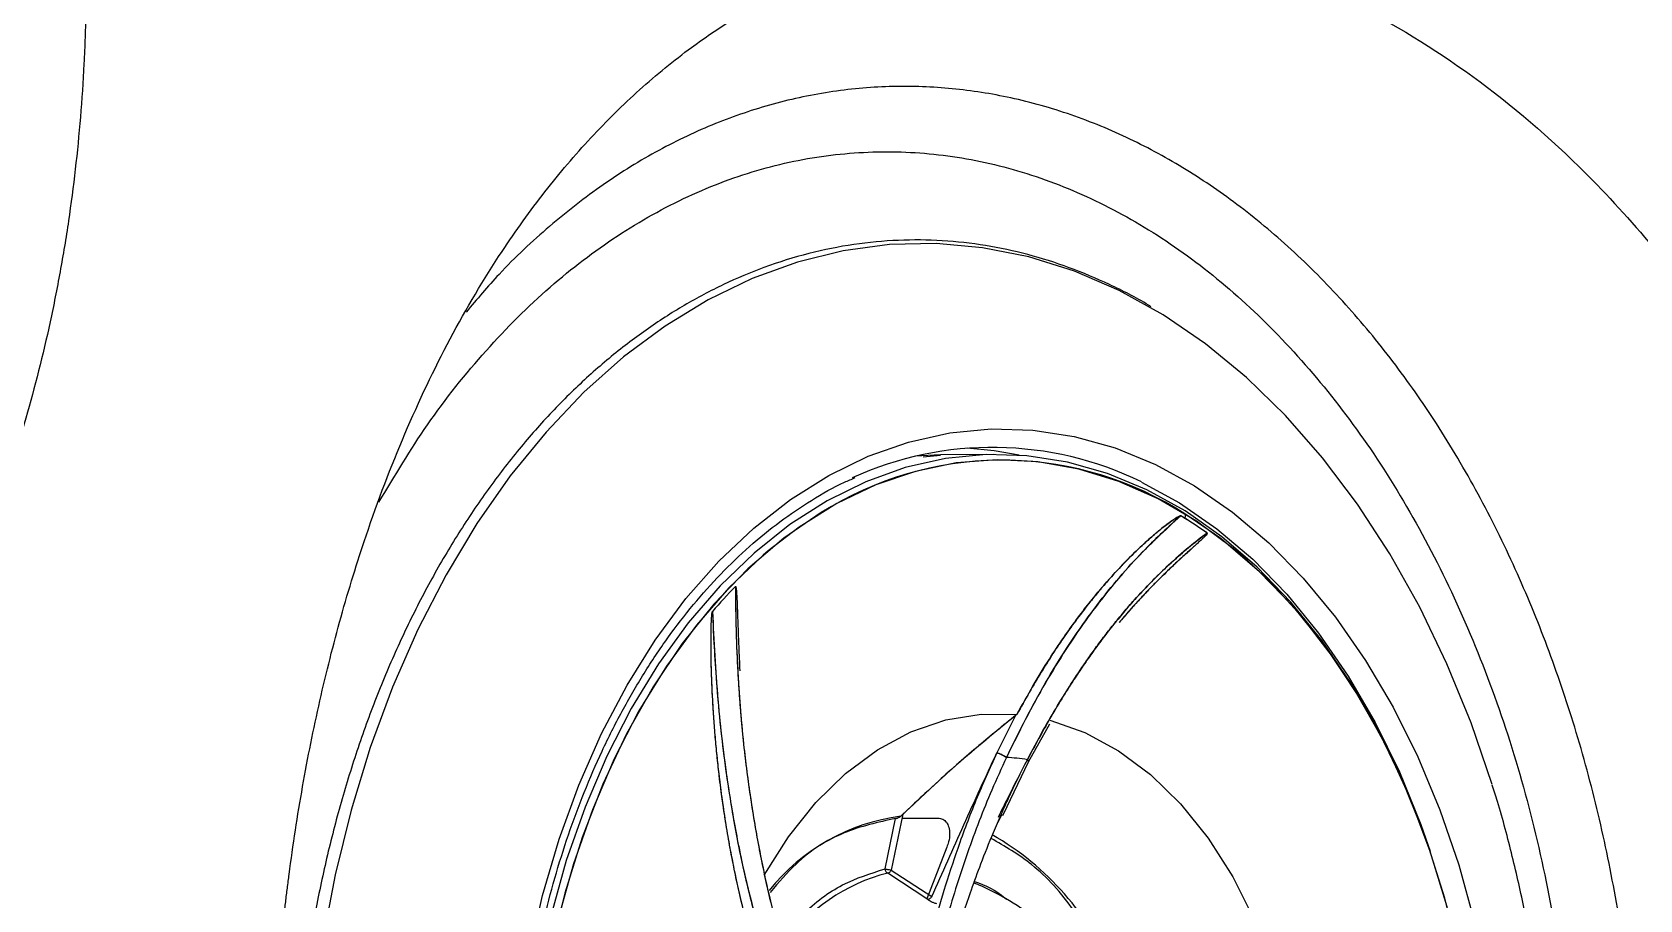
# Model space of a CAD drawing. Header units: inches. Extents: x -1 to 81, y -22 to 129.
# Drawn here: x 10.246 to 14.586, y 20.224 to 22.565 of the extents above; entities that cross this region are included whole.
import ezdxf

# ---------------------------------------------------------------- set-up
doc = ezdxf.new("R2010")
doc.units = ezdxf.units.IN
doc.header["$MEASUREMENT"] = 0
doc.layers.add('1', color=4, linetype='Continuous')

# ---------------------------------------------------------------- blocks, each defined once
blk = doc.blocks.new('2026 PACE')
at = {"color": 8, "linetype": 'Continuous', "lineweight": 25}
blk.add_line((13.9524, 21.2004), (13.8603, 21.2637), dxfattribs=at)
at = {"color": 8, "linetype": 'Continuous', "lineweight": 25, "flags": 128}
for points in [[(13.7987, 21.8021), (13.6807, 21.8675), (13.5597, 21.9197), (13.4365, 21.9584), (13.3118, 21.9834), (13.1863, 21.9946), (13.0606, 21.9918), (12.9355, 21.975), (12.8116, 21.9445), (12.6898, 21.9003), (12.5705, 21.8428), (12.4546, 21.7721), (12.3427, 21.6888), (12.2353, 21.5932), (12.1331, 21.486), (12.0367, 21.3677), (11.9466, 21.2389), (11.8633, 21.1005), (11.7872, 20.9532), (11.7189, 20.7977), (11.6586, 20.635), (11.6067, 20.466), (11.5636, 20.2916), (11.5293, 20.1128)], [(14.0275, 21.1387), (13.9883, 21.1721), (13.889, 21.2454), (13.7858, 21.3058), (13.6796, 21.3529), (13.5711, 21.3863), (13.4612, 21.4059), (13.3506, 21.4113), (13.2402, 21.4027), (13.1308, 21.38), (13.0232, 21.3434), (12.9181, 21.2933), (12.8165, 21.2299), (12.7327, 21.1654)], [(13.7404, 21.3512), (13.8434, 21.2949), (13.9443, 21.225), (14.041, 21.1427), (14.1327, 21.0486), (14.2187, 20.9434), (14.2984, 20.8279), (14.3713, 20.7028), (14.4369, 20.5691), (14.4946, 20.4277), (14.52, 20.3556)]]:
    blk.add_lwpolyline(points, dxfattribs=at)
at = {"color": 8, "linetype": 'Continuous', "lineweight": 25}
for centre, radius, start, end in [((13.3646, 20.498), 0.9121, 57.0814, 120.3269), ((12.9656, 19.744), 0.7535, 21.9147, 60.4212)]:
    blk.add_arc(centre, radius, start, end, dxfattribs=at)
for points, knots in [([(13.35, 20.6205), (13.3308, 20.5782), (13.2927, 20.4945), (13.246, 20.3694), (13.2083, 20.255), (13.1784, 20.1533), (13.1618, 20.0895), (13.1538, 20.0585)], [0, 0, 0, 0, 0.2374904, 0.4706922, 0.6703914, 0.8402505, 1, 1, 1, 1]), ([(13.3761, 20.6082), (13.3626, 20.579), (13.3368, 20.523), (13.3021, 20.4369), (13.2707, 20.3516), (13.242, 20.2651), (13.2108, 20.1629), (13.1918, 20.089), (13.1804, 20.0445)], [0, 0, 0, 0, 0.163946, 0.315278, 0.467646, 0.619723, 0.770778, 1, 1, 1, 1]), ([(13.3542, 20.4473), (13.3629, 20.4649), (13.3889, 20.5173), (13.4151, 20.5683), (13.4325, 20.6022)], [0, 0, 0, 0, 0.335985, 1, 1, 1, 1]), ([(13.3629, 20.4559), (13.3691, 20.4702), (13.3907, 20.5204), (13.4151, 20.5681), (13.4325, 20.6022)], [0, 0, 0, 0, 0.286928, 1, 1, 1, 1]), ([(13.436, 20.5964), (13.436, 20.5972), (13.436, 20.5986), (13.4337, 20.601), (13.4325, 20.6022)], [0, 0, 0, 0, 0.518007, 1, 1, 1, 1]), ([(13.4339, 20.5952), (13.4348, 20.5955), (13.4365, 20.5961), (13.4359, 20.5987), (13.4336, 20.6011), (13.4325, 20.6022)], [0, 0, 0, 0, 0.341208, 0.682451, 1, 1, 1, 1])]:
    blk.add_open_spline(points, degree=3, knots=knots, dxfattribs=at)
at = {"layer": '1', "color": 4, "linetype": 'Continuous', "lineweight": 25}
for p, q in [((13.1976, 21.4242), (13.1307, 21.4209)), ((13.1976, 21.4229), (13.1509, 21.4186)), ((13.3423, 21.4257), (13.1976, 21.4242)), ((13.3423, 21.4257), (13.1976, 21.4242)), ((13.4001, 20.721), (13.35, 20.6205)), ((13.4001, 20.721), (13.35, 20.6205)), ((13.4045, 20.7243), (13.4001, 20.721)), ((13.4045, 20.7243), (13.4001, 20.721)), ((13.436, 20.5965), (13.493, 20.6988)), ((13.436, 20.5965), (13.493, 20.6988)), ((13.3682, 20.4555), (13.4359, 20.5963)), ((13.0482, 20.3075), (13.0766, 20.4435)), ((13.0967, 20.4553), (13.0647, 20.3045)), ((13.094, 20.4444), (13.1912, 20.4447)), ((13.3528, 20.4329), (13.3641, 20.4552)), ((13.3664, 20.4518), (13.3682, 20.4555)), ((13.215, 20.3663), (13.161, 20.2269)), ((13.1636, 20.2252), (13.0557, 20.2963)), ((13.0647, 20.3045), (13.1743, 20.2328))]:
    blk.add_line(p, q, dxfattribs=at)
at = {"layer": '1', "color": 4, "linetype": 'Continuous', "lineweight": 25, "flags": 128}
for points in [[(14.6873, 20.5351), (14.6303, 20.7013), (14.5649, 20.8612), (14.4916, 21.0135), (14.411, 21.1573), (14.3233, 21.2919), (14.2292, 21.4166), (14.1291, 21.5305), (14.0236, 21.6331), (13.9133, 21.7238), (13.7987, 21.8021)], [(13.8841, 21.3408), (13.9863, 21.2701), (14.0842, 21.1871), (14.1771, 21.0923), (14.2644, 20.9863), (14.3455, 20.87), (14.4198, 20.7441), (14.4867, 20.6096), (14.5459, 20.4673), (14.5969, 20.3182), (14.6393, 20.1635)], [(12.0881, 20.0783), (12.124, 20.2356), (12.1686, 20.3879), (12.2218, 20.5339), (12.283, 20.6728), (12.352, 20.8034), (12.4281, 20.925), (12.5108, 21.0366), (12.5997, 21.1375), (12.6939, 21.227), (12.793, 21.3043), (12.8962, 21.3691), (13.0027, 21.4208), (13.1119, 21.4591), (13.2229, 21.4837), (13.335, 21.4944), (13.4473, 21.4912), (13.5592, 21.474), (13.6698, 21.4431), (13.7784, 21.3986), (13.8841, 21.3408)], [(13.41, 21.4238), (13.3429, 21.4356), (13.27, 21.4427)], [(13.8581, 21.2734), (13.7548, 21.3306), (13.6487, 21.3746), (13.5405, 21.4052), (13.4311, 21.4221), (13.3212, 21.4252), (13.2115, 21.4145), (13.1029, 21.39), (12.9963, 21.352), (12.8922, 21.3006), (12.7915, 21.2364), (12.695, 21.1596), (12.6033, 21.071), (12.517, 20.9711), (12.4368, 20.8606), (12.3633, 20.7404), (12.297, 20.6113), (12.2384, 20.4742), (12.1878, 20.3302), (12.1457, 20.1802)], [(14.5006, 20.4085), (14.4999, 20.4104), (14.4432, 20.5507), (14.3788, 20.6835), (14.307, 20.8079), (14.2285, 20.9228), (14.1437, 21.0275), (14.0532, 21.1213), (13.9578, 21.2035), (13.8581, 21.2734), (13.7548, 21.3306), (13.6487, 21.3746), (13.5406, 21.4052), (13.4311, 21.4221), (13.3212, 21.4252), (13.2115, 21.4145), (13.103, 21.39), (12.9963, 21.352), (12.8922, 21.3006), (12.7916, 21.2364), (12.695, 21.1596), (12.6033, 21.071), (12.517, 20.9711), (12.4368, 20.8606), (12.3633, 20.7404), (12.297, 20.6113), (12.2384, 20.4742), (12.1878, 20.3302), (12.1457, 20.1802)], [(12.904, 21.2854), (12.8763, 21.2691), (12.7749, 21.1994), (12.6781, 21.1168), (12.5865, 21.022), (12.501, 20.9157), (12.422, 20.7986), (12.3504, 20.6717), (12.2865, 20.5359), (12.2309, 20.3923), (12.184, 20.242), (12.1461, 20.086)], [(14.5006, 20.4086), (14.4999, 20.4104), (14.4432, 20.5507), (14.3788, 20.6835), (14.307, 20.8079), (14.2285, 20.9228), (14.1437, 21.0275), (14.0532, 21.1213), (13.9578, 21.2035), (13.8581, 21.2734)], [(14.6586, 19.5669), (14.6581, 19.5827), (14.6478, 19.7483), (14.6278, 19.9121), (14.5982, 20.0728), (14.5594, 20.2291), (14.5115, 20.38), (14.4549, 20.5242), (14.3902, 20.6606), (14.3177, 20.7883), (14.238, 20.9063), (14.1517, 21.0135), (14.0595, 21.1093), (13.9621, 21.193), (13.9524, 21.2004)], [(12.7327, 21.1654), (12.719, 21.1537), (12.6263, 21.0654), (12.5392, 20.9655), (12.4582, 20.8548), (12.3841, 20.7342), (12.3172, 20.6044), (12.2582, 20.4666), (12.2074, 20.3216), (12.1653, 20.1706)], [(14.2329, 18.0786), (14.2502, 18.1017), (14.3278, 18.2175), (14.3984, 18.3428), (14.4614, 18.4768), (14.5163, 18.6183), (14.5628, 18.7665), (14.6004, 18.9201), (14.629, 19.078), (14.6483, 19.2392), (14.6582, 19.4023), (14.6586, 19.5662), (14.6494, 19.7296), (14.6309, 19.8914), (14.603, 20.0504), (14.566, 20.2053), (14.5201, 20.355), (14.4658, 20.4985), (14.4035, 20.6346), (14.3335, 20.7624), (14.2563, 20.8808), (14.1727, 20.9891), (14.0831, 21.0865), (14.0275, 21.1387)], [(12.7221, 20.2904), (12.7877, 20.3945), (12.8612, 20.4863), (12.9416, 20.5647), (13.0276, 20.6286), (13.1182, 20.6771), (13.2121, 20.7094), (13.308, 20.7252), (13.4045, 20.7243)], [(12.7221, 20.2904), (12.7877, 20.3945), (12.8612, 20.4863), (12.9416, 20.5647), (13.0276, 20.6286), (13.1182, 20.6771), (13.2121, 20.7094), (13.308, 20.7252), (13.4045, 20.7243)], [(13.4935, 20.7085), (13.5877, 20.6755), (13.6787, 20.6264), (13.7652, 20.562), (13.8462, 20.483), (13.9205, 20.3907), (13.987, 20.2861), (14.0449, 20.1709), (14.0934, 20.0465)], [(13.4935, 20.7085), (13.5877, 20.6755), (13.6787, 20.6264), (13.7652, 20.562), (13.8462, 20.483), (13.9205, 20.3907), (13.987, 20.2861), (14.0449, 20.1709), (14.0934, 20.0465)]]:
    blk.add_lwpolyline(points, dxfattribs=at)
at = {"layer": '1', "color": 4, "linetype": 'Continuous', "lineweight": 25}
for centre, radius, start, end in [((13.3381, 20.5293), 0.9152, 63.9184, 114.4513), ((13.2769, 20.3126), 1.1056, 58.2871, 58.9675), ((13.2602, 20.2858), 1.1372, 54.6847, 58.9441), ((10.2855, 22.0167), 3.6533, 347.9352, 348.1049), ((13.2568, 20.2808), 1.1432, 54.6912, 58.2706), ((13.6723, 20.0618), 1.4393, 135.5763, 139.2168), ((13.6723, 20.0618), 1.4393, 135.5766, 139.2168), ((13.3509, 20.101), 0.5078, 80.7536, 87.164), ((13.1611, 19.9088), 0.5453, 97.4046, 141.2979), ((13.1777, 19.8175), 0.4942, 104.3042, 144.7988)]:
    blk.add_arc(centre, radius, start, end, dxfattribs=at)
at = {"layer": '1', "color": 3, "linetype": 'Continuous', "lineweight": 25}
for points, knots in [([(10.864, 23.1976), (10.8745, 23.1033), (10.882, 23.0083), (10.8909, 22.817), (10.8923, 22.7207), (10.8902, 22.5995), (10.8896, 22.5752), (10.8879, 22.5269), (10.8869, 22.5029), (10.8833, 22.4309), (10.8801, 22.3832), (10.8684, 22.2412), (10.8577, 22.1478), (10.8372, 22.0095), (10.8296, 21.9638), (10.8172, 21.8956), (10.8129, 21.8729), (10.8039, 21.8278), (10.7992, 21.8053), (10.7749, 21.6936), (10.753, 21.6073), (10.7046, 21.4405), (10.6781, 21.36), (10.6351, 21.2434), (10.6202, 21.2053), (10.5893, 21.1305), (10.5733, 21.0938), (10.5242, 20.9869), (10.49, 20.9197), (10.4188, 20.7933), (10.3818, 20.7341), (10.3245, 20.651), (10.3051, 20.6243), (10.2656, 20.5729), (10.2455, 20.5481), (10.1851, 20.4776), (10.1443, 20.4353), (10.0618, 20.3597), (10.0201, 20.3264), (9.957, 20.2832), (9.9359, 20.2699), (9.8935, 20.2455), (9.8721, 20.2345), (9.8083, 20.205), (9.7661, 20.1903), (9.6825, 20.1702), (9.6411, 20.1648), (9.5589, 20.1636), (9.5182, 20.1676), (9.4577, 20.1811), (9.4377, 20.1868), (9.3982, 20.2005), (9.3787, 20.2085), (9.321, 20.236), (9.2836, 20.259), (9.2105, 20.3141), (9.175, 20.3464), (9.1229, 20.4019), (9.1058, 20.4216), (9.0721, 20.4635), (9.0556, 20.4855), (9.0071, 20.5546), (8.9763, 20.6048), (8.9175, 20.7133), (8.8894, 20.7717), (8.8494, 20.8656), (8.8363, 20.898), (8.8173, 20.9482), (8.811, 20.9652), (8.7987, 20.9998), (8.7926, 21.0173), (8.7628, 21.106), (8.7407, 21.1799), (8.7, 21.3337), (8.6814, 21.4136), (8.6474, 21.5795), (8.6321, 21.6656), (8.6048, 21.8439), (8.5932, 21.9344), (8.5736, 22.1181), (8.5657, 22.2112), (8.5566, 22.3528), (8.554, 22.4004), (8.5497, 22.4962), (8.5481, 22.5444), (8.5446, 22.6899), (8.5442, 22.7862), (8.547, 22.9774), (8.5503, 23.0723), (8.5554, 23.1666)], [0, 0, 0, 0, 0.03125, 0.03125, 0.0625, 0.0625, 0.070312, 0.070312, 0.078125, 0.078125, 0.09375, 0.09375, 0.125, 0.125, 0.140625, 0.140625, 0.148437, 0.148437, 0.15625, 0.15625, 0.1875, 0.1875, 0.21875, 0.21875, 0.234375, 0.234375, 0.25, 0.25, 0.28125, 0.28125, 0.3125, 0.3125, 0.328125, 0.328125, 0.34375, 0.34375, 0.375, 0.375, 0.40625, 0.40625, 0.421875, 0.421875, 0.4375, 0.4375, 0.46875, 0.46875, 0.5, 0.5, 0.53125, 0.53125, 0.546875, 0.546875, 0.5625, 0.5625, 0.59375, 0.59375, 0.625, 0.625, 0.640625, 0.640625, 0.65625, 0.65625, 0.6875, 0.6875, 0.71875, 0.71875, 0.734375, 0.734375, 0.742187, 0.742187, 0.75, 0.75, 0.78125, 0.78125, 0.8125, 0.8125, 0.84375, 0.84375, 0.875, 0.875, 0.90625, 0.90625, 0.921875, 0.921875, 0.9375, 0.9375, 0.96875, 0.96875, 1, 1, 1, 1]), ([(11.3908, 19.5419), (11.3908, 19.5545), (11.3909, 19.5797), (11.3913, 19.6175), (11.3919, 19.6552), (11.3928, 19.6931), (11.3939, 19.7309), (11.3953, 19.7687), (11.3969, 19.8065), (11.3987, 19.8443), (11.4008, 19.8821), (11.4031, 19.9198), (11.4057, 19.9575), (11.4085, 19.9951), (11.4116, 20.0326), (11.4149, 20.0701), (11.4184, 20.1074), (11.4222, 20.1447), (11.4262, 20.1818), (11.4304, 20.2189), (11.4349, 20.2558), (11.4482, 20.3602), (11.4744, 20.5305), (11.5211, 20.7628), (11.5782, 20.9891), (11.653, 21.2316), (11.7496, 21.4844), (11.8718, 21.7418), (12.0001, 21.9576), (12.1286, 22.1361), (12.2526, 22.2819), (12.3848, 22.4122), (12.5408, 22.5393), (12.7224, 22.6557), (12.9312, 22.7508), (13.1489, 22.8141), (13.3733, 22.8465), (13.602, 22.8462), (13.8066, 22.8178), (13.9854, 22.7729), (14.1381, 22.7207), (14.351, 22.6283), (14.6191, 22.4694), (14.8923, 22.2402), (15.1124, 22.0024), (15.2859, 21.775), (15.429, 21.5451), (15.5455, 21.3216), (15.6394, 21.111), (15.7214, 20.8917), (15.7912, 20.6638), (15.849, 20.4289), (15.8942, 20.1891), (15.9261, 19.946), (15.94, 19.765), (15.9453, 19.6478), (15.9472, 19.5949), (15.9479, 19.5596), (15.9483, 19.5419)], [0, 0, 0, 0, 0.003607, 0.007218, 0.010832, 0.014451, 0.018073, 0.021697, 0.025325, 0.028954, 0.032584, 0.036214, 0.039844, 0.043474, 0.047103, 0.05073, 0.054356, 0.057979, 0.0616, 0.065218, 0.068832, 0.072442, 0.095948, 0.119459, 0.14312, 0.16686, 0.198233, 0.229579, 0.261167, 0.284845, 0.308361, 0.331863, 0.355523, 0.387134, 0.418497, 0.449922, 0.481527, 0.513001, 0.544341, 0.565363, 0.586475, 0.607479, 0.65448, 0.701796, 0.733218, 0.764534, 0.796058, 0.819772, 0.843324, 0.866791, 0.890386, 0.914131, 0.937774, 0.961282, 0.98482, 0.989873, 0.994933, 1, 1, 1, 1]), ([(15.0859, 19.5419), (15.0859, 19.5419), (15.085, 19.6075), (15.0795, 19.7537), (15.0596, 19.9798), (15.0246, 20.22), (14.9754, 20.4579), (14.9129, 20.6887), (14.8378, 20.9095), (14.7508, 21.12), (14.6508, 21.3215), (14.5401, 21.5084), (14.4205, 21.679), (14.2926, 21.8334), (14.1548, 21.9732), (14.0105, 22.0946), (13.8618, 22.1967), (13.7091, 22.2798), (13.5507, 22.345), (13.3901, 22.3901), (13.2292, 22.4154), (13.0686, 22.4214), (12.9069, 22.4077), (12.7466, 22.3741), (12.5895, 22.321), (12.4361, 22.2485), (12.2861, 22.1562), (12.142, 22.0437), (12.0181, 21.9286), (11.9467, 21.8443), (11.9174, 21.8096)], [0, 0, 0, 0, 0, 0.030434, 0.067931, 0.10569, 0.144275, 0.183146, 0.220754, 0.258627, 0.297336, 0.336333, 0.373509, 0.410942, 0.449181, 0.487695, 0.524361, 0.561273, 0.598958, 0.636908, 0.673371, 0.710073, 0.747525, 0.785237, 0.822227, 0.859467, 0.897498, 0.935804, 0.973668, 1, 1, 1, 1]), ([(11.6819, 21.2967), (11.7245, 21.3677), (11.8133, 21.5158), (11.9692, 21.7096), (12.1408, 21.8811), (12.324, 22.0199), (12.5153, 22.1268), (12.713, 22.2006), (12.9145, 22.2399), (13.117, 22.246), (13.3194, 22.2189), (13.5191, 22.1579), (13.7137, 22.0648), (13.9013, 21.9402), (14.0793, 21.7843), (14.2456, 21.5999), (14.3981, 21.3888), (14.5339, 21.1526), (14.6517, 20.8946), (14.7494, 20.6194), (14.8251, 20.3298), (14.8782, 20.0302), (14.9056, 19.7649), (14.9102, 19.6007), (14.9119, 19.5392)], [0, 0, 0, 0, 0.043506, 0.090668, 0.137672, 0.183732, 0.229942, 0.276001, 0.321512, 0.367168, 0.412681, 0.458506, 0.504474, 0.5503, 0.596789, 0.643422, 0.689908, 0.73694, 0.784122, 0.831153, 0.878036, 0.925069, 0.971952, 1, 1, 1, 1])]:
    blk.add_open_spline(points, degree=3, knots=knots, dxfattribs=at)
at = {"layer": '1', "color": 4, "linetype": 'Continuous', "lineweight": 25}
for points, knots in [([(13.766, 21.8242), (13.7639, 21.8255), (13.7275, 21.8488), (13.654, 21.885), (13.5454, 21.9315), (13.4336, 21.9665), (13.3191, 21.991), (13.2024, 22.004), (13.0836, 22.0052), (12.9633, 21.9939), (12.8419, 21.9696), (12.7245, 21.933), (12.6122, 21.8858), (12.5059, 21.8295), (12.4026, 21.7629), (12.3026, 21.6864), (12.2066, 21.6003), (12.1148, 21.5051), (12.0276, 21.4012), (11.9455, 21.2891), (11.8687, 21.1694), (11.7977, 21.0426), (11.7327, 20.9093), (11.6739, 20.7704), (11.6217, 20.6265), (11.5763, 20.4785), (11.5378, 20.3278), (11.5065, 20.1763), (11.4827, 20.0278), (11.4666, 19.8917), (11.4568, 19.772), (11.4497, 19.64), (11.4494, 19.5462), (11.4493, 19.4864)], [0, 0, 0, 0, 0.002085, 0.035609, 0.069412, 0.103541, 0.138053, 0.17301, 0.208473, 0.244502, 0.28114, 0.318417, 0.352359, 0.386304, 0.420247, 0.454184, 0.48811, 0.522019, 0.555907, 0.589767, 0.623592, 0.657371, 0.691092, 0.724734, 0.758266, 0.791636, 0.824748, 0.85741, 0.889166, 0.918609, 0.942381, 0.963269, 1, 1, 1, 1]), ([(12.0528, 19.4927), (12.053, 19.5463), (12.0534, 19.6213), (12.0598, 19.7316), (12.0678, 19.8248), (12.0816, 19.9349), (12.1006, 20.0488), (12.1254, 20.1658), (12.1561, 20.2836), (12.1929, 20.4006), (12.2355, 20.5154), (12.2839, 20.6269), (12.3378, 20.7341), (12.3971, 20.8362), (12.4615, 20.9323), (12.5307, 21.0219), (12.6044, 21.1043), (12.6823, 21.179), (12.7641, 21.2458), (12.8498, 21.3032), (12.9179, 21.3424), (12.958, 21.359), (12.9677, 21.363)], [0, 0, 0, 0, 0.064186, 0.089965, 0.132733, 0.17702, 0.224409, 0.273734, 0.324523, 0.376404, 0.429117, 0.482477, 0.536352, 0.590656, 0.645331, 0.700352, 0.755722, 0.811471, 0.867658, 0.924368, 0.981717, 1, 1, 1, 1]), ([(13.3761, 20.6082), (13.4104, 20.6768), (13.4792, 20.8142), (13.5959, 20.9916), (13.7194, 21.1437), (13.8043, 21.2212), (13.8468, 21.26)], [0, 0, 0, 0, 0.249946, 0.499828, 0.749815, 1, 1, 1, 1]), ([(13.8468, 21.26), (13.8302, 21.2454), (13.798, 21.2171), (13.7456, 21.1656), (13.6946, 21.1105), (13.6434, 21.0492), (13.5919, 20.9816), (13.5371, 20.902), (13.4805, 20.8095), (13.4268, 20.7123), (13.393, 20.6429), (13.3761, 20.6082)], [0, 0, 0, 0, 0.097963, 0.189912, 0.309855, 0.402131, 0.500112, 0.62854, 0.750018, 0.87499, 1, 1, 1, 1]), ([(13.4045, 20.7243), (13.4189, 20.7504), (13.4473, 20.8019), (13.4896, 20.8708), (13.5286, 20.9295), (13.5645, 20.9797), (13.6083, 21.0369), (13.6594, 21.0971), (13.7102, 21.1499), (13.7492, 21.1868), (13.7783, 21.2124), (13.8063, 21.235), (13.8273, 21.2505), (13.8409, 21.2584), (13.8448, 21.26), (13.8461, 21.2602), (13.8465, 21.2601), (13.8467, 21.26), (13.8468, 21.26)], [0, 0, 0, 0, 0.1120905, 0.2206295, 0.3127576, 0.3917078, 0.4713158, 0.6126232, 0.7317461, 0.8007963, 0.8623488, 0.9162702, 0.9764014, 0.9926881, 0.9974174, 0.9989584, 0.9995367, 1, 1, 1, 1]), ([(13.8468, 21.26), (13.8467, 21.26), (13.8466, 21.2601), (13.8461, 21.2601), (13.845, 21.26), (13.8414, 21.2586), (13.8291, 21.2515), (13.8114, 21.2388), (13.7887, 21.2209), (13.766, 21.2017), (13.7399, 21.1782), (13.712, 21.1514), (13.6836, 21.1223), (13.656, 21.0922), (13.6287, 21.0608), (13.5991, 21.0246), (13.5673, 20.9834), (13.5338, 20.937), (13.5014, 20.8888), (13.4693, 20.8379), (13.4368, 20.7832), (13.4154, 20.7442), (13.4045, 20.7243)], [0, 0, 0, 0, 0.000424, 0.000953, 0.002361, 0.006672, 0.021485, 0.076007, 0.1158, 0.163488, 0.218903, 0.281854, 0.342455, 0.402831, 0.46299, 0.52294, 0.602159, 0.67985, 0.756079, 0.833442, 0.914786, 1, 1, 1, 1]), ([(13.4325, 20.6022), (13.4465, 20.6283), (13.473, 20.6782), (13.5127, 20.7464), (13.551, 20.808), (13.5843, 20.8578), (13.6135, 20.8992), (13.6387, 20.933), (13.6651, 20.9668), (13.6926, 21.0003), (13.7274, 21.0402), (13.773, 21.0886), (13.8238, 21.137), (13.8733, 21.1798), (13.9028, 21.2024), (13.9176, 21.2137)], [0, 0, 0, 0, 0.097801, 0.186555, 0.267239, 0.348864, 0.398966, 0.450832, 0.504508, 0.560042, 0.617481, 0.712107, 0.829296, 0.914147, 1, 1, 1, 1]), ([(13.9176, 21.2137), (13.9014, 21.2013), (13.8663, 21.1743), (13.8179, 21.1316), (13.772, 21.0873), (13.7332, 21.0465), (13.6977, 21.0064), (13.6663, 20.9684), (13.6375, 20.9316), (13.61, 20.8943), (13.5835, 20.8566), (13.5443, 20.7979), (13.493, 20.7149), (13.4527, 20.6397), (13.4325, 20.6022)], [0, 0, 0, 0, 0.093709, 0.203484, 0.281445, 0.361964, 0.432567, 0.492881, 0.551489, 0.608449, 0.663815, 0.717642, 0.859157, 1, 1, 1, 1]), ([(13.9176, 21.2137), (13.9176, 21.2137), (13.9177, 21.2136), (13.9177, 21.2135), (13.9178, 21.2134), (13.9179, 21.2132), (13.9179, 21.2131), (13.9179, 21.2128), (13.9177, 21.2123), (13.9173, 21.2114), (13.9149, 21.2077), (13.9103, 21.2032), (13.9037, 21.1967), (13.8965, 21.1901), (13.888, 21.1823), (13.8754, 21.171), (13.8581, 21.1554), (13.8356, 21.1348), (13.8102, 21.1109), (13.7854, 21.0867), (13.7613, 21.0622), (13.7377, 21.0374), (13.7111, 21.0079), (13.6919, 20.9866), (13.6819, 20.9741), (13.6815, 20.9737)], [0, 0, 0, 0, 0.000415, 0.000785, 0.001129, 0.001469, 0.001831, 0.002232, 0.003209, 0.006049, 0.010222, 0.040986, 0.066098, 0.096715, 0.132805, 0.174326, 0.255905, 0.349811, 0.455735, 0.573326, 0.658482, 0.757554, 0.870175, 0.99594, 1, 1, 1, 1]), ([(13.879, 21.1742), (13.8786, 21.1739), (13.8697, 21.1658), (13.8504, 21.1484), (13.8183, 21.1188), (13.7918, 21.093), (13.7715, 21.0726), (13.7589, 21.0597), (13.7431, 21.043), (13.7258, 21.0243), (13.709, 21.0056), (13.6944, 20.9887), (13.6851, 20.9783), (13.6809, 20.9729), (13.6807, 20.9727)], [0, 0, 0, 0, 0.006372, 0.134963, 0.291519, 0.488021, 0.53303, 0.596383, 0.677875, 0.772769, 0.858891, 0.933521, 0.996807, 1, 1, 1, 1]), ([(12.6443, 21.0693), (12.6444, 21.0693), (12.6444, 21.0694), (12.6445, 21.0694), (12.6447, 21.0694), (12.6448, 21.0694), (12.6449, 21.0693), (12.645, 21.0691), (12.6453, 21.0686), (12.6457, 21.0674), (12.6468, 21.0618), (12.6474, 21.0518), (12.6484, 21.037), (12.6491, 21.02), (12.6496, 21.0072), (12.6499, 21), (12.6499, 20.9997)], [0, 0, 0, 0, 0.002606, 0.004925, 0.007083, 0.009234, 0.011534, 0.014113, 0.020431, 0.038899, 0.066061, 0.266034, 0.457038, 0.697364, 0.986673, 1, 1, 1, 1]), ([(12.6443, 21.0693), (12.6444, 21.0693), (12.6445, 21.0694), (12.6446, 21.0694), (12.6447, 21.0694), (12.6448, 21.0693), (12.645, 21.0692), (12.6452, 21.0688), (12.6455, 21.0678), (12.6466, 21.0632), (12.6472, 21.0544), (12.6482, 21.0407), (12.649, 21.024), (12.65, 20.9975), (12.6513, 20.9583), (12.6533, 20.9039), (12.6552, 20.8637), (12.6562, 20.8417)], [0, 0, 0, 0, 0.001385, 0.001995, 0.002594, 0.003219, 0.003905, 0.005551, 0.010289, 0.017241, 0.068583, 0.12493, 0.197599, 0.286493, 0.472853, 0.711789, 1, 1, 1, 1]), ([(12.6443, 21.0693), (12.6448, 21.0242), (12.6457, 20.9431), (12.6498, 20.8534), (12.653, 20.8017), (12.6545, 20.7795), (12.656, 20.7591), (12.6574, 20.7406), (12.6588, 20.7239), (12.664, 20.6639), (12.6753, 20.5612), (12.697, 20.4191), (12.7233, 20.2838), (12.7438, 20.2001), (12.754, 20.1585)], [0, 0, 0, 0, 0.143681, 0.258946, 0.284439, 0.307979, 0.329566, 0.3492, 0.36688, 0.382606, 0.540573, 0.696139, 0.849289, 1, 1, 1, 1]), ([(12.6443, 21.0693), (12.6446, 21.0356), (12.6453, 20.961), (12.6496, 20.853), (12.6566, 20.7452), (12.6655, 20.649), (12.6775, 20.5486), (12.6927, 20.4466), (12.7112, 20.3453), (12.7316, 20.2489), (12.7463, 20.1897), (12.754, 20.1585)], [0, 0, 0, 0, 0.107424, 0.238431, 0.34234, 0.449844, 0.54517, 0.666079, 0.783931, 0.886397, 1, 1, 1, 1]), ([(12.669, 20.1842), (12.6612, 20.2167), (12.6473, 20.2751), (12.6312, 20.3571), (12.619, 20.4271), (12.6092, 20.4921), (12.6014, 20.5522), (12.5953, 20.6074), (12.5906, 20.6569), (12.5866, 20.7063), (12.5829, 20.7636), (12.5801, 20.8242), (12.5786, 20.8831), (12.5784, 20.9281), (12.5789, 20.9608), (12.5798, 20.9824), (12.5807, 20.9946), (12.5816, 20.9997), (12.582, 21.0013), (12.5823, 21.0018), (12.5824, 21.002)], [0, 0, 0, 0, 0.129192, 0.232247, 0.31224, 0.390926, 0.471292, 0.530715, 0.589837, 0.648641, 0.707111, 0.793751, 0.863677, 0.916276, 0.953866, 0.980045, 0.99375, 0.997767, 0.999092, 1, 1, 1, 1]), ([(12.669, 20.1842), (12.664, 20.2049), (12.6542, 20.2452), (12.6412, 20.3061), (12.6296, 20.366), (12.6192, 20.4261), (12.6099, 20.4877), (12.6022, 20.5458), (12.5961, 20.6001), (12.5912, 20.6502), (12.587, 20.7008), (12.5836, 20.7525), (12.581, 20.8034), (12.5793, 20.8507), (12.5786, 20.8916), (12.5784, 20.9344), (12.5789, 20.9686), (12.5805, 20.9927), (12.5815, 20.9992), (12.582, 21.001), (12.5822, 21.0017), (12.5824, 21.0019), (12.5824, 21.002)], [0, 0, 0, 0, 0.082507, 0.161152, 0.235824, 0.31015, 0.385664, 0.462423, 0.5218, 0.581626, 0.641914, 0.702681, 0.76537, 0.822714, 0.87059, 0.910727, 0.974984, 0.992345, 0.99734, 0.998943, 0.999534, 1, 1, 1, 1]), ([(12.5824, 21.002), (12.5864, 20.9222), (12.5944, 20.7629), (12.623, 20.5254), (12.6653, 20.2955), (12.7036, 20.1579), (12.7227, 20.0891)], [0, 0, 0, 0, 0.250185, 0.500172, 0.750054, 1, 1, 1, 1]), ([(12.5824, 21.002), (12.5834, 20.9778), (12.5857, 20.9231), (12.5912, 20.8331), (12.5996, 20.7319), (12.6116, 20.6214), (12.6292, 20.4961), (12.6533, 20.3626), (12.685, 20.2216), (12.7096, 20.1352), (12.7227, 20.0891)], [0, 0, 0, 0, 0.076042, 0.171909, 0.282488, 0.393719, 0.52075, 0.682832, 0.830704, 1, 1, 1, 1]), ([(13.4001, 20.721), (13.3465, 20.6772), (13.2391, 20.5895), (13.1403, 20.4963), (13.0908, 20.4496)], [0, 0, 0, 0, 0.4986324, 1, 1, 1, 1]), ([(13.4001, 20.721), (13.3671, 20.6943), (13.3155, 20.6525), (13.2133, 20.5645), (13.1465, 20.5019), (13.0967, 20.4553)], [0, 0, 0, 0, 0.3122741, 0.48796, 1, 1, 1, 1]), ([(13.1743, 20.2328), (13.203, 20.2975), (13.2611, 20.4283), (13.3202, 20.556), (13.35, 20.6205)], [0, 0, 0, 0, 0.494692, 1, 1, 1, 1]), ([(13.3761, 20.6082), (13.3744, 20.6094), (13.3719, 20.6113), (13.3673, 20.6139), (13.3635, 20.6158), (13.3597, 20.6175), (13.3549, 20.6193), (13.3519, 20.6201), (13.35, 20.6205)], [0, 0, 0, 0, 0.241088, 0.371167, 0.503762, 0.635799, 0.764277, 1, 1, 1, 1]), ([(13.35, 20.6205), (13.3519, 20.6201), (13.3549, 20.6193), (13.3598, 20.6175), (13.3636, 20.6158), (13.3674, 20.6138), (13.3719, 20.6112), (13.3745, 20.6094), (13.3761, 20.6082)], [0, 0, 0, 0, 0.238394, 0.367677, 0.499999, 0.632322, 0.761605, 1, 1, 1, 1]), ([(14.845, 19.5221), (14.8435, 19.5856), (14.8412, 19.6753), (14.8312, 19.8079), (14.8196, 19.9217), (14.8006, 20.0567), (14.7752, 20.1974), (14.742, 20.343), (14.7125, 20.456), (14.6918, 20.5191), (14.6869, 20.5338)], [0, 0, 0, 0, 0.184089, 0.259923, 0.385622, 0.516266, 0.656507, 0.802936, 0.954203, 1, 1, 1, 1]), ([(13.0766, 20.4435), (13.0298, 20.4334), (12.9363, 20.4132), (12.8206, 20.3412), (12.761, 20.2711), (12.7384, 20.2444)], [0, 0, 0, 0, 0.3825, 0.765, 1, 1, 1, 1]), ([(13.0766, 20.4435), (13.0772, 20.4436), (13.0786, 20.4438), (13.0817, 20.445), (13.0862, 20.4473), (13.0918, 20.4509), (13.0951, 20.4538), (13.0967, 20.4553)], [0, 0, 0, 0, 0.106105, 0.220828, 0.465535, 0.730774, 1, 1, 1, 1]), ([(13.1912, 20.4447), (13.1957, 20.4441), (13.2046, 20.4429), (13.2146, 20.4338), (13.2212, 20.4202), (13.2235, 20.402), (13.2212, 20.3831), (13.2168, 20.3712), (13.215, 20.3663)], [0, 0, 0, 0, 0.161416, 0.322613, 0.489718, 0.670379, 0.864807, 1, 1, 1, 1]), ([(13.2195, 20.0594), (13.2236, 20.0735), (13.2317, 20.1012), (13.2454, 20.1445), (13.2617, 20.1945), (13.2823, 20.2543), (13.3089, 20.3266), (13.3358, 20.3951), (13.3554, 20.4392), (13.3629, 20.4559)], [0, 0, 0, 0, 0.103511, 0.204496, 0.321139, 0.475996, 0.652597, 0.868671, 1, 1, 1, 1]), ([(13.6519, 20.0349), (13.6223, 20.0901), (13.5631, 20.2004), (13.4531, 20.3215), (13.3717, 20.3685), (13.3346, 20.3899)], [0, 0, 0, 0, 0.352158, 0.704316, 1, 1, 1, 1]), ([(12.7713, 20.1158), (12.789, 20.1392), (12.8369, 20.2023), (12.9315, 20.2708), (13.0096, 20.2954), (13.0482, 20.3075)], [0, 0, 0, 0, 0.229289, 0.619315, 1, 1, 1, 1]), ([(13.0647, 20.3045), (13.0634, 20.3045), (13.0609, 20.3046), (13.0562, 20.3053), (13.0516, 20.3063), (13.0494, 20.3071), (13.0482, 20.3075)], [0, 0, 0, 0, 0.250601, 0.501745, 0.751855, 1, 1, 1, 1]), ([(13.0557, 20.2963), (13.0565, 20.2965), (13.0583, 20.2969), (13.0607, 20.2987), (13.063, 20.3012), (13.0641, 20.3033), (13.0647, 20.3045)], [0, 0, 0, 0, 0.235221, 0.500026, 0.721412, 1, 1, 1, 1]), ([(13.5334, 20.1078), (13.5138, 20.1254), (13.4703, 20.1646), (13.3952, 20.2164), (13.3319, 20.2516), (13.2952, 20.2667), (13.2882, 20.2696)], [0, 0, 0, 0, 0.2675824, 0.5952311, 0.9227461, 1, 1, 1, 1]), ([(13.2898, 20.2739), (13.3187, 20.2628), (13.349, 20.2512), (13.3748, 20.2261), (13.376, 20.2249)], [0, 0, 0, 0, 0.954396, 1, 1, 1, 1]), ([(13.1743, 20.2328), (13.1737, 20.2318), (13.1723, 20.2298), (13.1696, 20.2274), (13.1665, 20.2257), (13.1646, 20.2253), (13.1636, 20.2252)], [0, 0, 0, 0, 0.243719, 0.49952, 0.755578, 1, 1, 1, 1]), ([(13.1881, 20.2135), (13.1854, 20.2142), (13.18, 20.2157), (13.1731, 20.2188), (13.1675, 20.222), (13.1649, 20.2241), (13.1636, 20.2252)], [0, 0, 0, 0, 0.284003, 0.566769, 0.782251, 1, 1, 1, 1])]:
    blk.add_open_spline(points, degree=3, knots=knots, dxfattribs=at)
blk.add_open_spline([(13.0482, 20.3075), (13.0484, 20.3062), (13.0489, 20.3037), (13.0506, 20.3004), (13.0529, 20.2977), (13.0547, 20.2968), (13.0557, 20.2963)], degree=3, dxfattribs=at)

msp = doc.modelspace()

# ---------------------------------------------------------------- block references
msp.add_blockref('2026 PACE', (-0.5, 0))

doc.saveas('drawing.dxf')
